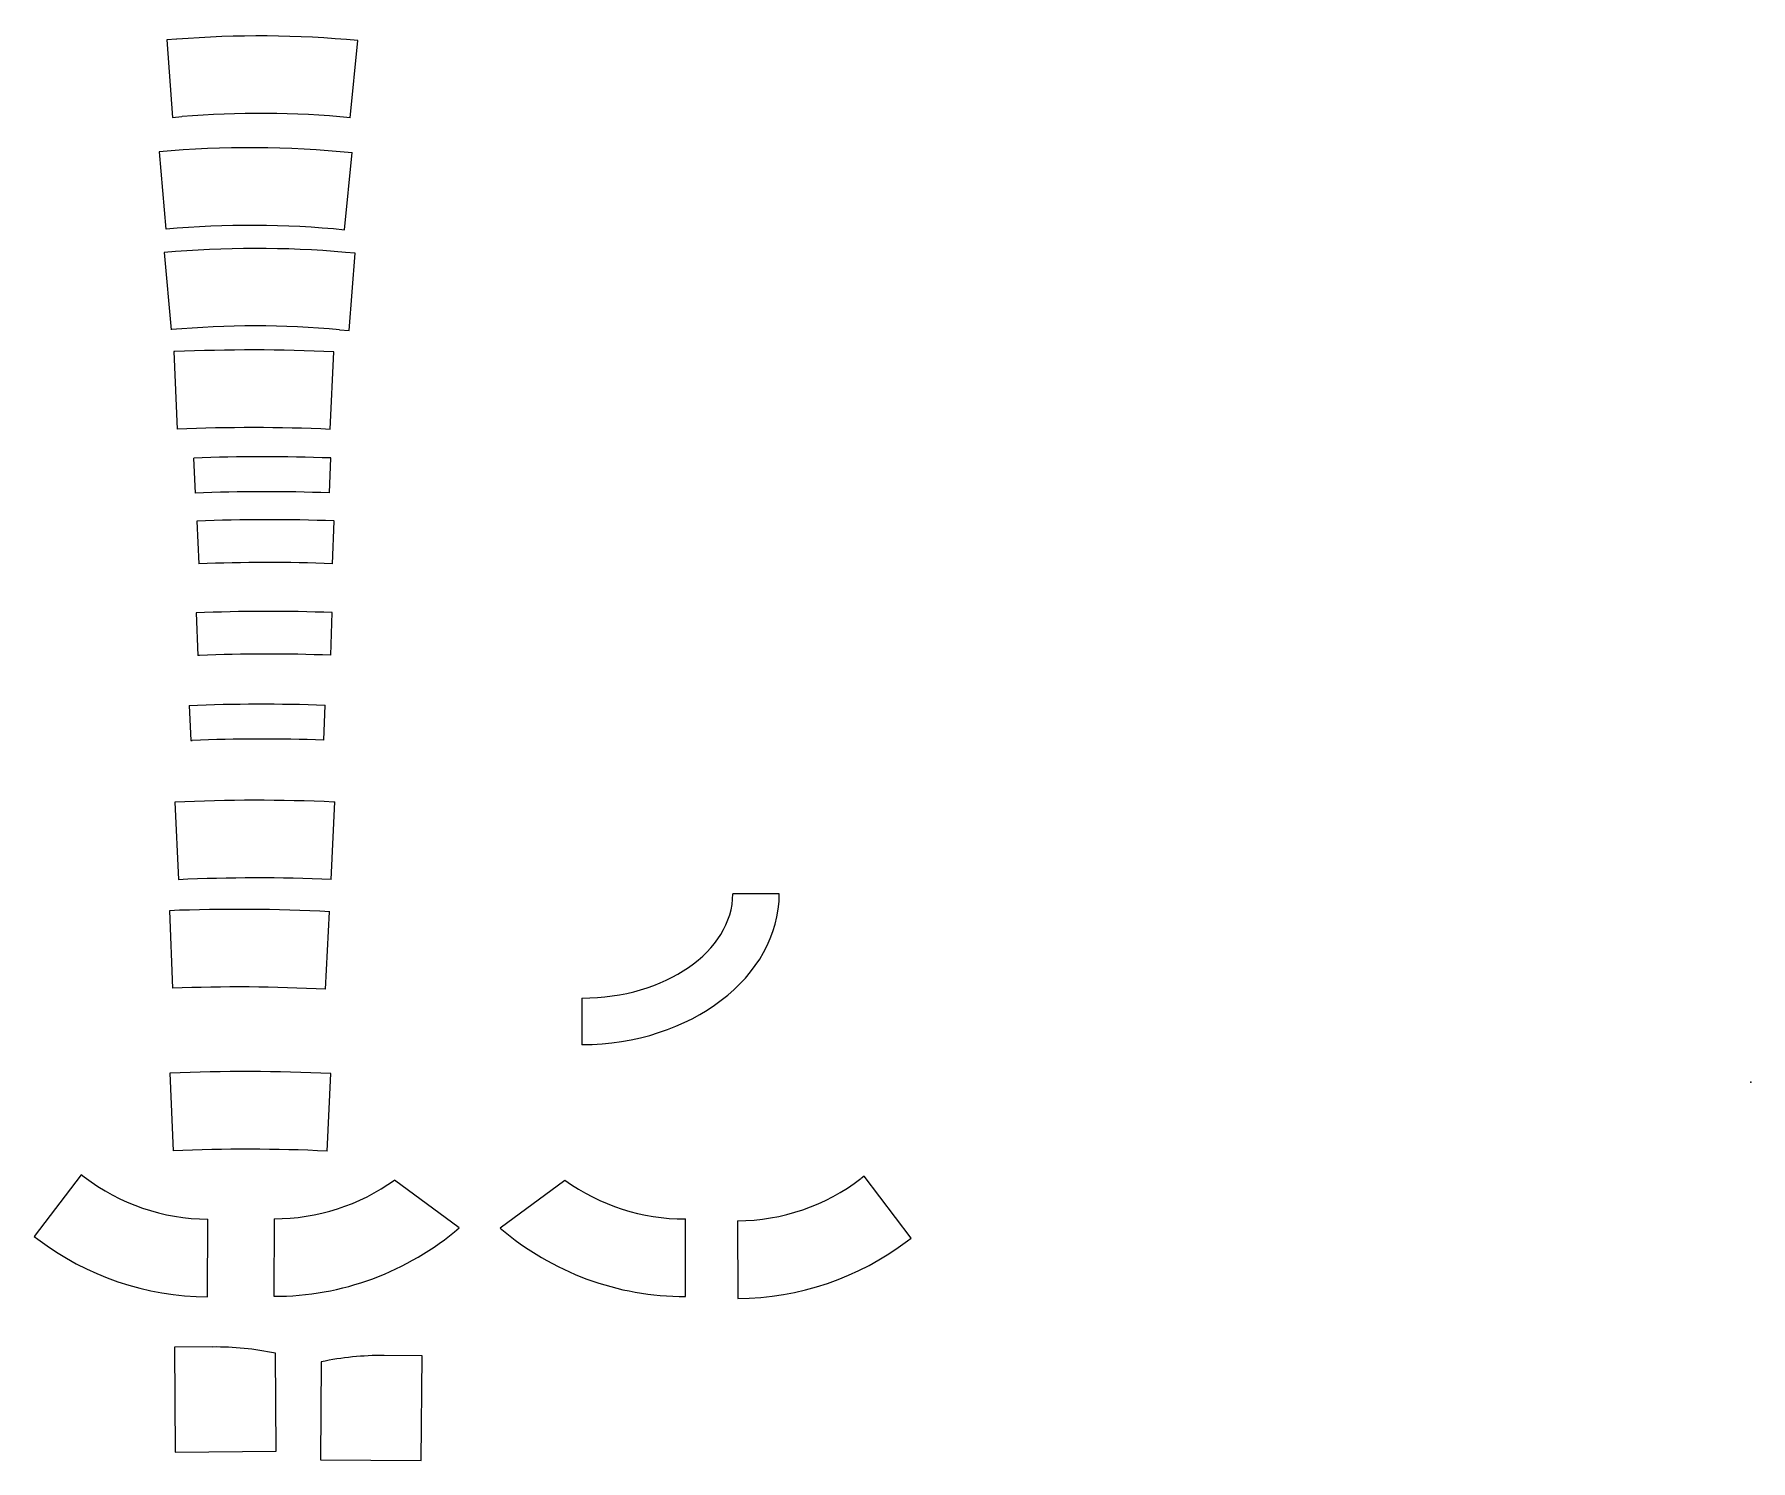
# Model space of a CAD drawing. Header units: centimetres. Extents: x -1123 to 0, y -248 to 686.
import ezdxf

# ---------------------------------------------------------------- set-up
doc = ezdxf.new("R2010")
doc.units = ezdxf.units.CM
doc.header["$MEASUREMENT"] = 0
doc.layers.add('Layout assy v11_Sketch1', color=7, linetype='Continuous')

msp = doc.modelspace()

# ---------------------------------------------------------------- linework, layer by layer
at = {"layer": 'Layout assy v11_Sketch1'}
for p, q in [((-1030.2, 682.9), (-1036.5, 682.4)), ((-1036.5, 682.4), (-1032.9, 631.7)), ((-916.5, 631.4), (-911.6, 682)), ((-1032.9, 631.7), (-1026.7, 632.2)), ((-1041.6, 609.2), (-1037.1, 558.6)), ((-920.3, 558), (-915.2, 608.6)), ((-1038.2, 543.3), (-1033.7, 492.7)), ((-913.3, 542.8), (-919.6, 543.3)), ((-917.3, 492.1), (-913.3, 542.8)), ((-923.5, 492.6), (-917.3, 492.1)), ((-1032, 478.3), (-1029.7, 427.6)), ((-929.6, 427.5), (-927.2, 478.2)), ((-1019, 408.5), (-1018, 385.7)), ((-930.2, 385.8), (-929.3, 408.7)), ((-1016.9, 367.3), (-1015.7, 339.4)), ((-928.1, 339.5), (-927, 367.4)), ((-1017.4, 307.3), (-1016.3, 279.4)), ((-929.3, 279.6), (-928.3, 307.5)), ((-1021.9, 246.6), (-1020.9, 223.7)), ((-933.8, 223.9), (-933, 246.8)), ((-1020.9, 223.7), (-1020, 223.8)), ((-1031.4, 183.4), (-1029, 132.7)), ((-928.9, 132.8), (-926.6, 183.5)), ((-1034.8, 112.3), (-1032.8, 61.6)), ((-635.7, 123.4), (-666.2, 123.4)), ((-932.7, 60.9), (-930, 111.6)), ((-764.9, 55.1), (-764.9, 24.6)), ((-1034.5, 5.9), (-1032.3, -44.9)), ((-931.7, -45.1), (-929.2, 5.7)), ((-1092.6, -60.5), (-1123.3, -101)), ((-1090.6, -62.1), (-1092.6, -60.5)), ((-845.2, -95.3), (-887.5, -64)), ((-776, -64.2), (-818.3, -95.5)), ((-580.1, -61.5), (-582.2, -63.1)), ((-549.5, -102.1), (-580.1, -61.5)), ((-1009.9, -140.4), (-1009.7, -89.6)), ((-966.3, -89.3), (-966.5, -140.1)), ((-697, -140.3), (-697.2, -89.5)), ((-1123.3, -101), (-1121, -102.7)), ((-663, -90.7), (-662.8, -141.5)), ((-551.8, -103.8), (-549.5, -102.1)), ((-1006.6, -173.3), (-1031.6, -173.5)), ((-1031.6, -173.5), (-1031, -242.1)), ((-964.9, -241.5), (-965.5, -177.4)), ((-869.4, -179.2), (-894.4, -178.9)), ((-870, -247.7), (-869.4, -179.2)), ((-935.5, -183), (-936, -247.2)), ((-1031, -242.1), (-964.9, -241.5)), ((-936, -247.2), (-870, -247.7))]:
    msp.add_line(p, q, dxfattribs=at)
for centre, radius, start, end in [((-982, -62.7), 674.5, 84.3161, 95.0658), ((-982, -62.7), 623.7, 84.3183, 95.0636), ((-970.2, -765.2), 1133.5, 87.817, 92.3602), ((-970.2, -765.2), 1105.5, 87.8174, 92.3598), ((-974.6, -883.4), 1130.9, 87.8923, 92.399), ((-974.6, -883.4), 1108.1, 87.8927, 92.3481), ((-977.9, -960.3), 1144.9, 87.4601, 92.6762), ((-977.9, -960.3), 1144.9, 87.4309, 87.4601), ((-977.9, -960.3), 1094.1, 87.4317, 92.6754), ((-990.2, -1031.7), 1144.9, 86.985, 92.2302), ((-990.2, -1031.7), 1094.1, 86.9857, 92.2295), ((-1008.9, 45), 134.6, 232.6561, 269.64), ((-697.4, 45.1), 134.6, 234.2695, 270.0898), ((-663.9, 43.9), 134.6, 270.36, 307.3439), ((-1008.9, 45), 185.4, 232.8034, 269.677), ((-663.9, 43.9), 185.4, 270.323, 307.1966), ((-1004.4, -358.7), 185.4, 77.8996, 90.689), ((-896.6, -364.3), 185.4, 89.311, 102.1004)]:
    msp.add_arc(centre, radius, start, end, dxfattribs=at)
for centre, major_axis, ratio, start_param, end_param in [((-975.8, 10.5), (-54.3, 672.3), 1, 6.107194, 6.283185), ((-975.8, 10.5), (-50.8, 621.7), 1, 6.106275, 6.283185), ((-978.7, -128.6), (59, 671.9), 1, 0, 0.175991), ((-978.7, -128.6), (55.2, 621.3), 1, 0, 0.17691), ((-980.7, -665.5), (-51.3, 1143.8), 1, 6.282676, 6.283185), ((-980.7, -665.5), (-50.7, 1143.8), 1, 6.192148, 6.283185), ((-980.7, -665.5), (51.1, 1092.9), 1, 0, 0.091521), ((-972.4, -721.4), (-1130.1, 43.1), 1, 4.712389, 4.791681), ((-972.4, -721.4), (1107.1, 45.6), 1, 1.491516, 1.570796), ((-970, -825.2), (-1132.7, 41.7), 1, 4.712389, 4.791046), ((-821.3, -5680.6), (-5960, -193.8), 1, 4.712389, 4.712575), ((-970, -825.2), (1104.6, 45.2), 1, 1.493155, 1.570796), ((-765.2, 123.7), (-129.5, 0), 0.764706, 1.573247, 3.138388), ((-765.2, 123.7), (-99.1, 0), 0.692308, 1.574001, 3.136963), ((-983.9, -1137.9), (54.7, 1143.6), 1, 0, 0.092011), ((-983.9, -1137.9), (-48.4, 1093), 1, 6.191162, 6.283185), ((-966.1, 45.3), (78.6, -109.3), 1, 5.658003, 6.283185), ((-966.1, 45.3), (-0.4, -185.4), 1, 0, 0.712535), ((-697.4, 45.1), (0.4, -185.4), 1, 5.57065, 6.283185)]:
    msp.add_ellipse(centre, major_axis=major_axis, ratio=ratio, start_param=start_param, end_param=end_param, dxfattribs=at)
msp.add_point((0, 0), dxfattribs=at)

doc.saveas('drawing.dxf')
